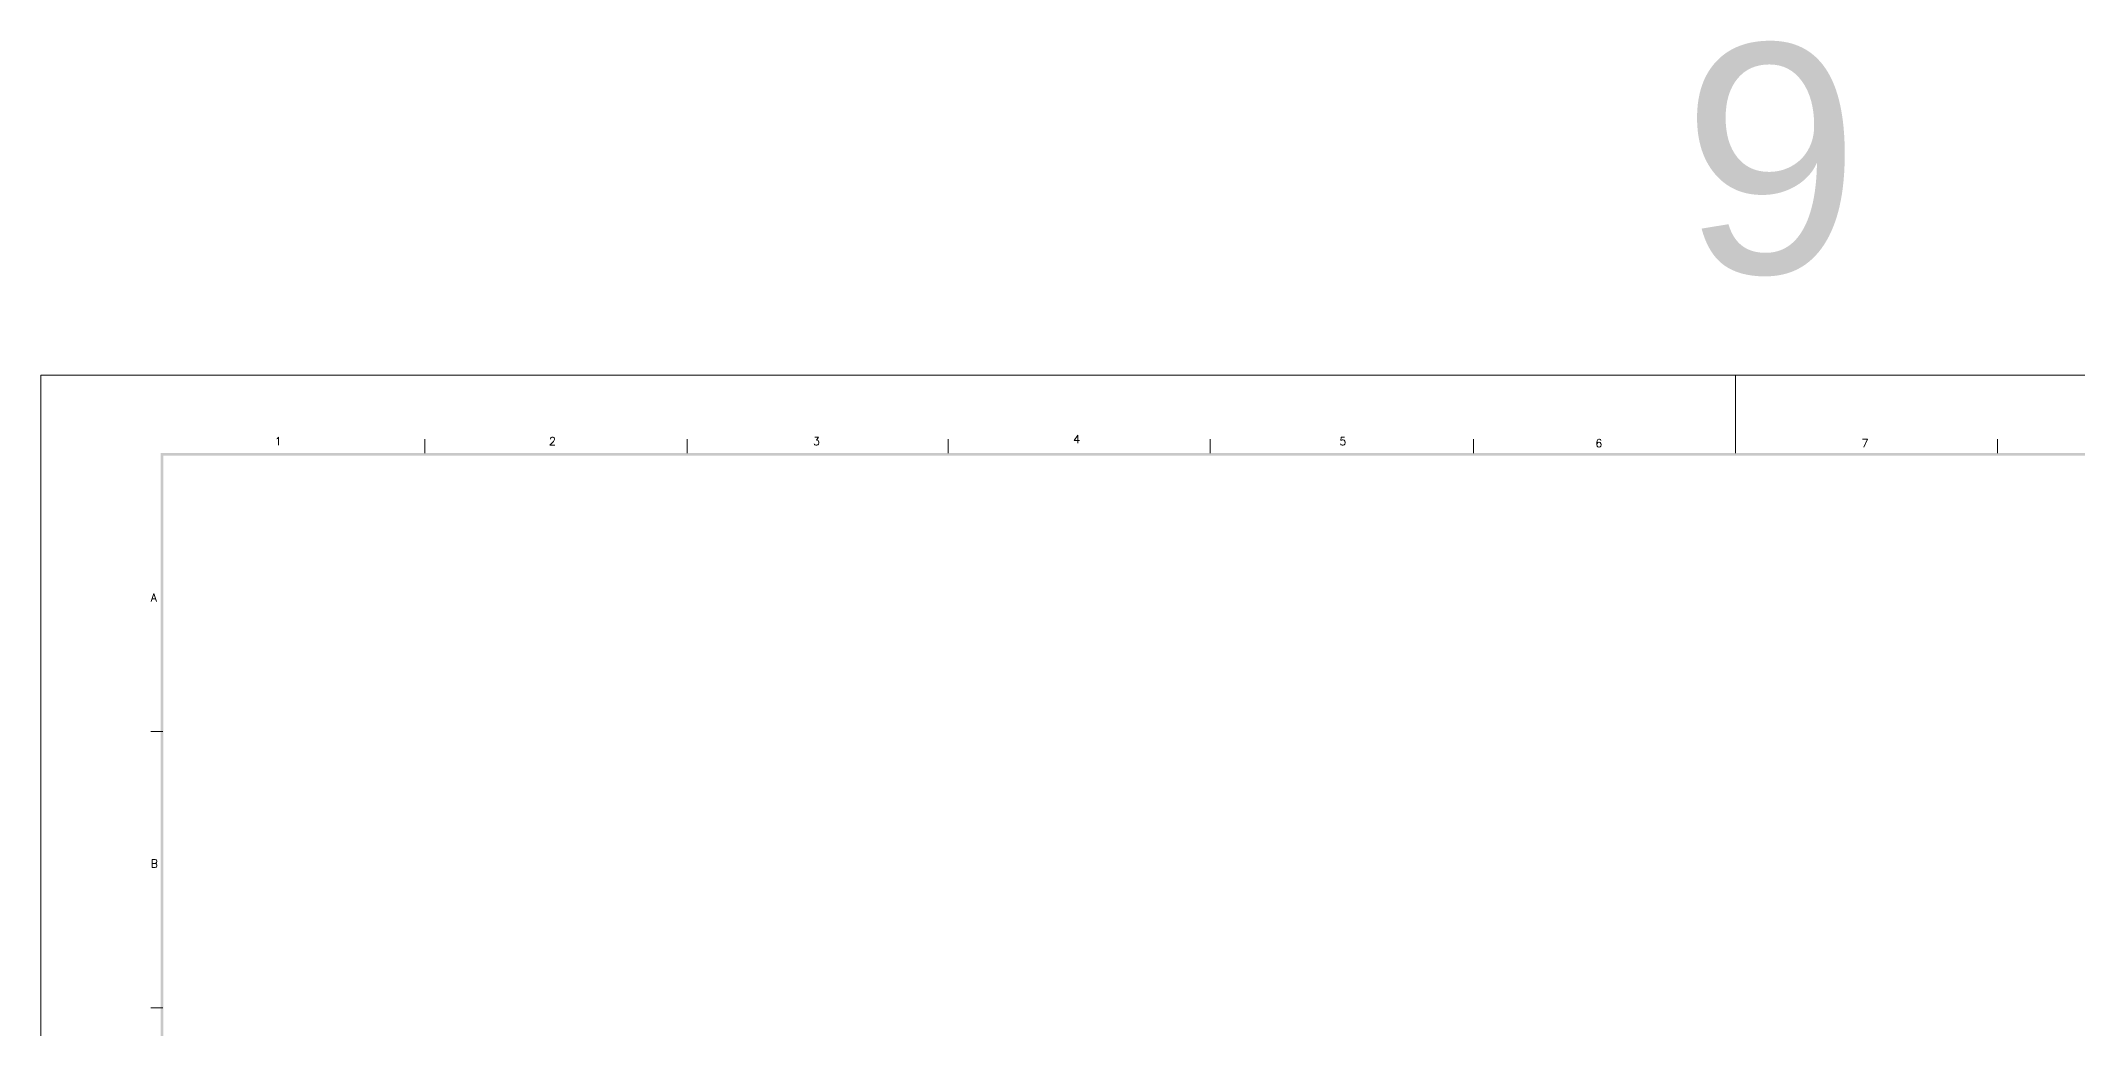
# Model space of a CAD drawing. Header units: millimetres. Extents: x 67033 to 212947, y 35102 to 335921.
# Drawn here: x 67033 to 71582, y 153266 to 155471 of the extents above; entities that cross this region are included whole.
import ezdxf

# ---------------------------------------------------------------- set-up
doc = ezdxf.new("R2010")
doc.units = ezdxf.units.MM
doc.layers.add('BORDER', color=7, linetype='Continuous')
doc.styles.add('ROMANS', font='romans.shx', dxfattribs={"height": 0.3})
doc.styles.get("Standard").update_dxf_attribs({"font": 'arial.ttf'})

msp = doc.modelspace()

# ---------------------------------------------------------------- linework, layer by layer
at = {"layer": 'BORDER', "linetype": 'Continuous', "lineweight": 9}
for p, q in [((70818.8, 154723.9), (70818.8, 154549.6)), ((67891.3, 154580.8), (67891.3, 154549.6)), ((68476.8, 154580.8), (68476.8, 154549.6)), ((69059.9, 154580.8), (69059.9, 154549.6)), ((69645.4, 154580.8), (69645.4, 154549.6)), ((70233.3, 154580.8), (70233.3, 154549.6)), ((71404.2, 154580.8), (71404.2, 154549.6)), ((67305.8, 153928.3), (67279, 153928.3)), ((67305.8, 153311.5), (67279, 153311.5))]:
    msp.add_line(p, q, dxfattribs=at)
msp.add_lwpolyline([(67033.2, 149414.2), (74550.7, 149414.2), (74550.7, 154723.9), (67033.2, 154723.9)], close=True, dxfattribs=at)
at = {"layer": 'BORDER', "lineweight": 9}
for points in [[(67307.2, 154543.8), (67300.9, 154550), (67307.2, 149599), (67300.9, 149592.6)], [(74366.1, 154543.8), (74372.4, 154550), (67307.2, 154543.8), (67300.9, 154550)]]:
    msp.add_trace(points, dxfattribs=at)

# ---------------------------------------------------------------- texts
at = {"insert": (70699.4, 155463), "char_height": 511.3, "attachment_point": 1}
msp.add_mtext_dynamic_manual_height_columns('9', width=275674.441, gutter_width=2556.3, heights=[0], dxfattribs=at)
at = {"layer": 'BORDER', "linetype": 'Continuous', "lineweight": 9, "style": 'ROMANS'}
for s, p in [('1', (67556.1, 154567.4)), ('2', (68168.4, 154567.4)), ('3', (68758.4, 154567.4)), ('4', (69339.4, 154571.9)), ('5', (69933.8, 154567.4)), ('6', (70505.9, 154563)), ('7', (71100.3, 154563)), ('A', (67279, 154218.8)), ('B', (67279, 153624.4))]:
    msp.add_text(s, height=17.9, dxfattribs=at).set_placement(p)

doc.saveas('drawing.dxf')
